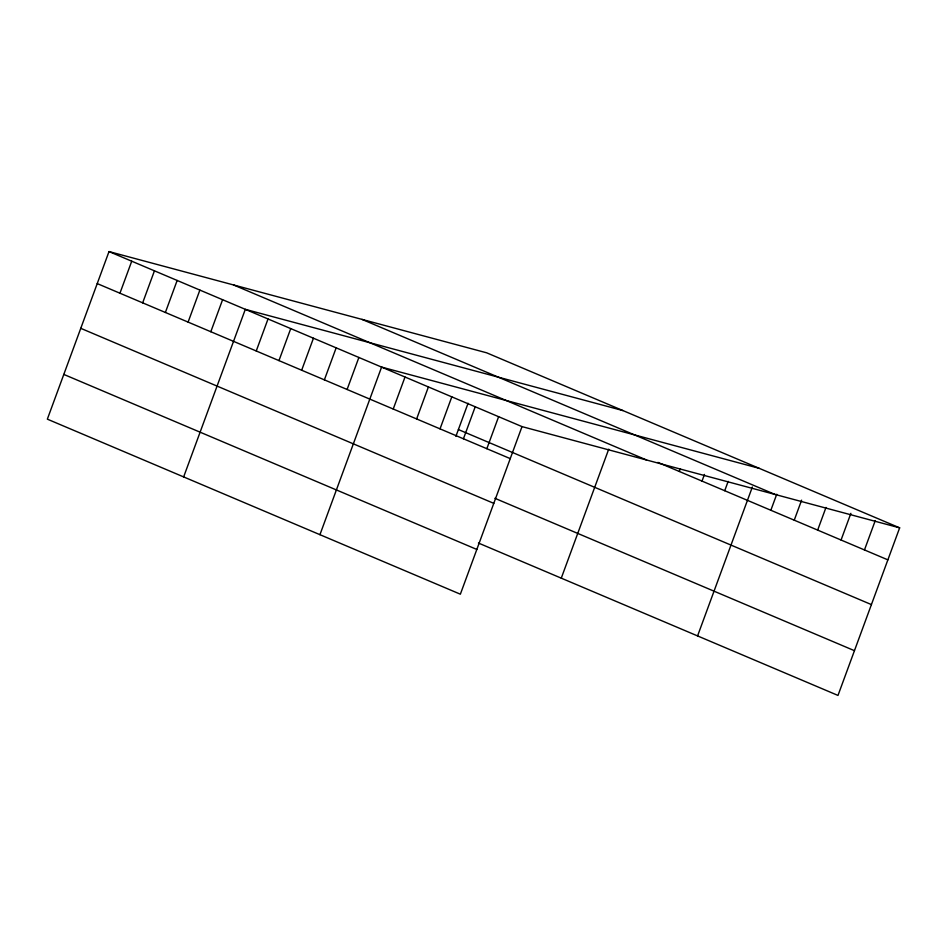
<?xml version="1.0" encoding="UTF-8"?>
<svg xmlns="http://www.w3.org/2000/svg" width="947" height="947" viewBox="0 0 947 947"><rect width="100%" height="100%" fill="white"/><g stroke="black" fill="none" stroke-linecap="round" stroke-linejoin="round"><path stroke-width="1.42" d="M899.65 527.846L486.64 352.805L109.012 251.571L47.35 419.154L460.36 594.195L522.022 426.612L899.65 527.846L837.988 695.429L478.424 543.045M119.949 293.215L131.728 261.206M142.666 302.839L154.444 270.83M165.382 312.463L177.16 280.454M188.098 322.098L199.876 290.078M210.814 331.722L222.592 299.714M183.647 476.921L245.309 309.338L622.925 410.572M256.246 350.97L268.025 318.961M278.963 360.606L290.741 328.585M301.667 370.23L313.445 338.221M324.383 379.854L336.161 347.845M347.099 389.477L358.877 357.469M319.944 534.676L381.594 367.093L759.222 468.327M393.23 409.033L405.008 377.013M416.633 418.941L428.411 386.932M440.035 428.861L451.814 396.852M455.898 436.342L468.078 403.244M463.438 438.781L475.216 406.772M486.841 448.7L498.619 416.692M561.275 578.155L608.732 449.162M679.295 471.464L680.277 468.801M702.011 481.088L704.473 474.423M724.727 490.712L728.16 481.384M697.572 635.911L752.356 487.007M770.846 510.267L776.741 494.251M794.249 520.175L801.612 500.17M817.663 530.095L825.997 507.426M841.066 540.015L850.88 513.345M864.469 549.935L875.265 520.59M362.014 319.399L775.037 494.441M657.916 462.408L887.872 559.855M233.625 284.988L646.635 460.017M109.012 251.571L522.022 426.612M458.395 429.559L871.406 604.588M97.233 283.591L510.244 458.62M494.89 498.3L854.454 650.684M80.767 328.325L493.789 503.354M63.816 374.42L476.826 549.449"/></g></svg>
